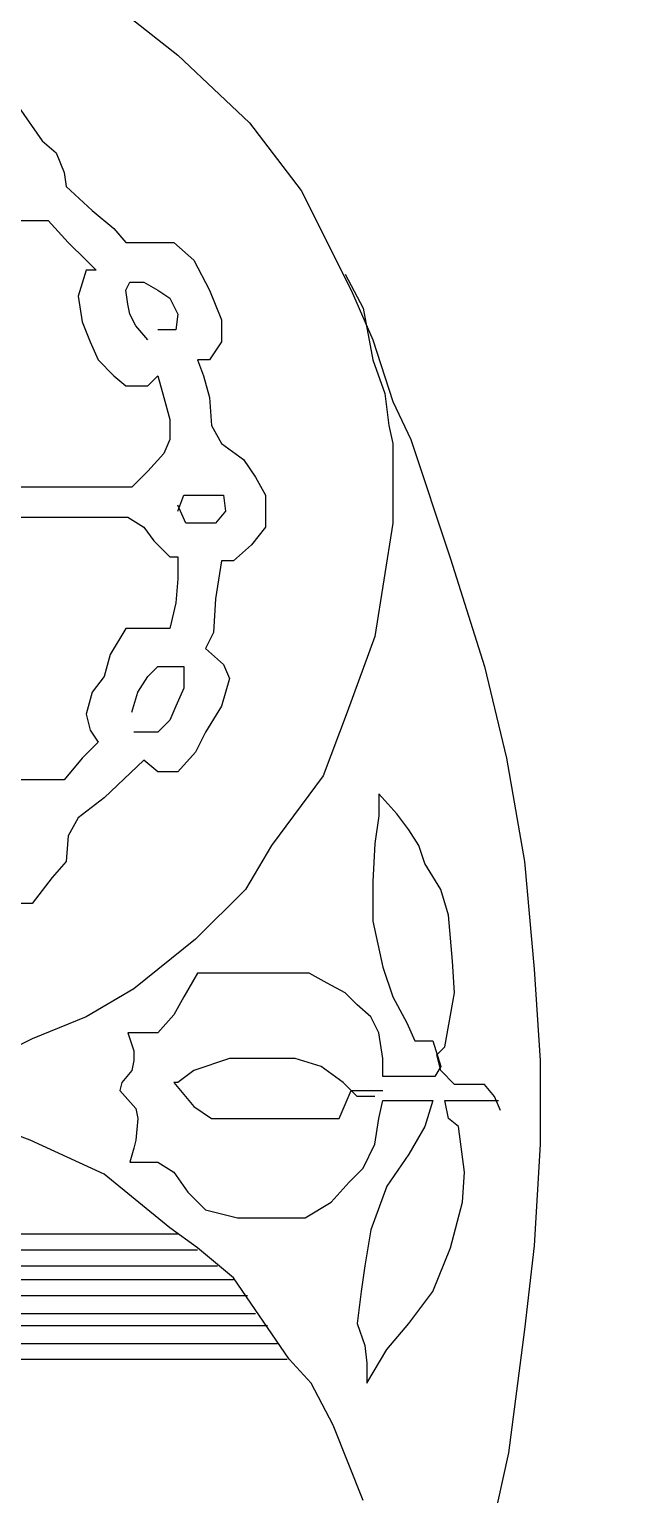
# Model space of a CAD drawing. Extents: x 731154 to 731744, y 4379381 to 4380408.
# Drawn here: x 731197.76 to 731200.74, y 4380240.15 to 4380247.51 of the extents above; entities that cross this region are included whole.
import ezdxf

# ---------------------------------------------------------------- set-up
doc = ezdxf.new("R2010")
doc.units = 0
doc.layers.get('0').update_dxf_attribs({"linetype": 'CONTINUOUS'})

msp = doc.modelspace()

# ---------------------------------------------------------------- linework, layer by layer
at = {"color": 0, "linetype": 'CONTINUOUS'}
for p, q in [((731198.21, 4380247.61), (731198.5, 4380247.38)), ((731198.21, 4380247.61), (731198.5, 4380247.38)), ((731198.5, 4380247.38), (731198.86, 4380247.04)), ((731198.5, 4380247.38), (731198.86, 4380247.04)), ((731197.7, 4380247.12), (731197.82, 4380246.95)), ((731197.7, 4380247.12), (731197.82, 4380246.95)), ((731198.86, 4380247.04), (731199.12, 4380246.7)), ((731198.86, 4380247.04), (731199.12, 4380246.7)), ((731197.82, 4380246.95), (731197.89, 4380246.89)), ((731197.82, 4380246.95), (731197.89, 4380246.89)), ((731197.89, 4380246.89), (731197.93, 4380246.79)), ((731197.89, 4380246.89), (731197.93, 4380246.79)), ((731197.93, 4380246.79), (731197.94, 4380246.72)), ((731197.93, 4380246.79), (731197.94, 4380246.72)), ((731197.94, 4380246.72), (731198.07, 4380246.6)), ((731197.94, 4380246.72), (731198.07, 4380246.6)), ((731199.12, 4380246.7), (731199.37, 4380246.2)), ((731199.12, 4380246.7), (731199.37, 4380246.2)), ((731198.07, 4380246.6), (731198.18, 4380246.51)), ((731198.07, 4380246.6), (731198.18, 4380246.51)), ((731197.68, 4380246.55), (731197.77, 4380246.55)), ((731197.68, 4380246.55), (731197.77, 4380246.55)), ((731197.77, 4380246.55), (731197.85, 4380246.55)), ((731197.77, 4380246.55), (731197.85, 4380246.55)), ((731197.85, 4380246.55), (731197.95, 4380246.44)), ((731197.85, 4380246.55), (731197.95, 4380246.44)), ((731198.18, 4380246.51), (731198.24, 4380246.44)), ((731198.18, 4380246.51), (731198.24, 4380246.44)), ((731197.95, 4380246.44), (731198.04, 4380246.35)), ((731197.95, 4380246.44), (731198.04, 4380246.35)), ((731198.24, 4380246.44), (731198.29, 4380246.44)), ((731198.24, 4380246.44), (731198.29, 4380246.44)), ((731198.29, 4380246.44), (731198.36, 4380246.44)), ((731198.29, 4380246.44), (731198.36, 4380246.44)), ((731198.36, 4380246.44), (731198.48, 4380246.44)), ((731198.36, 4380246.44), (731198.48, 4380246.44)), ((731198.48, 4380246.44), (731198.58, 4380246.35)), ((731198.48, 4380246.44), (731198.58, 4380246.35)), ((731198.04, 4380246.3), (731198, 4380246.17)), ((731198.04, 4380246.3), (731198, 4380246.17)), ((731198.04, 4380246.35), (731198.09, 4380246.3)), ((731198.04, 4380246.35), (731198.09, 4380246.3)), ((731198.09, 4380246.3), (731198.04, 4380246.3)), ((731198.09, 4380246.3), (731198.04, 4380246.3)), ((731198.58, 4380246.35), (731198.66, 4380246.2)), ((731198.58, 4380246.35), (731198.66, 4380246.2)), ((731198.24, 4380246.2), (731198.26, 4380246.24)), ((731198.24, 4380246.2), (731198.26, 4380246.24)), ((731198.26, 4380246.24), (731198.33, 4380246.24)), ((731198.26, 4380246.24), (731198.33, 4380246.24)), ((731198.33, 4380246.24), (731198.4, 4380246.2)), ((731198.33, 4380246.24), (731198.4, 4380246.2)), ((731199.34, 4380246.28), (731199.43, 4380246.11)), ((731199.34, 4380246.28), (731199.43, 4380246.11)), ((731198, 4380246.17), (731198.02, 4380246.04)), ((731198, 4380246.17), (731198.02, 4380246.04)), ((731198.25, 4380246.13), (731198.24, 4380246.2)), ((731198.25, 4380246.13), (731198.24, 4380246.2)), ((731198.4, 4380246.2), (731198.46, 4380246.16)), ((731198.4, 4380246.2), (731198.46, 4380246.16)), ((731198.46, 4380246.16), (731198.5, 4380246.08)), ((731198.46, 4380246.16), (731198.5, 4380246.08)), ((731198.66, 4380246.2), (731198.72, 4380246.05)), ((731198.66, 4380246.2), (731198.72, 4380246.05)), ((731199.37, 4380246.2), (731199.48, 4380245.95)), ((731199.37, 4380246.2), (731199.48, 4380245.95)), ((731198.26, 4380246.08), (731198.25, 4380246.13)), ((731198.26, 4380246.08), (731198.25, 4380246.13)), ((731198.29, 4380246.02), (731198.26, 4380246.08)), ((731198.29, 4380246.02), (731198.26, 4380246.08)), ((731198.5, 4380246.08), (731198.49, 4380246)), ((731198.5, 4380246.08), (731198.49, 4380246)), ((731199.43, 4380246.11), (731199.48, 4380245.85)), ((731199.43, 4380246.11), (731199.48, 4380245.85)), ((731198.02, 4380246.04), (731198.06, 4380245.94)), ((731198.02, 4380246.04), (731198.06, 4380245.94)), ((731198.35, 4380245.95), (731198.29, 4380246.02)), ((731198.35, 4380245.95), (731198.29, 4380246.02)), ((731198.72, 4380246.05), (731198.72, 4380245.94)), ((731198.72, 4380246.05), (731198.72, 4380245.94)), ((731198.06, 4380245.94), (731198.1, 4380245.85)), ((731198.06, 4380245.94), (731198.1, 4380245.85)), ((731198.46, 4380246), (731198.4, 4380246)), ((731198.46, 4380246), (731198.4, 4380246)), ((731198.49, 4380246), (731198.46, 4380246)), ((731198.49, 4380246), (731198.46, 4380246)), ((731198.72, 4380245.94), (731198.66, 4380245.85)), ((731198.72, 4380245.94), (731198.66, 4380245.85)), ((731199.48, 4380245.95), (731199.58, 4380245.64)), ((731199.48, 4380245.95), (731199.58, 4380245.64)), ((731198.1, 4380245.85), (731198.18, 4380245.77)), ((731198.1, 4380245.85), (731198.18, 4380245.77)), ((731198.66, 4380245.85), (731198.6, 4380245.85)), ((731198.6, 4380245.85), (731198.63, 4380245.77)), ((731198.66, 4380245.85), (731198.6, 4380245.85)), ((731198.6, 4380245.85), (731198.63, 4380245.77)), ((731199.48, 4380245.85), (731199.54, 4380245.68)), ((731199.48, 4380245.85), (731199.54, 4380245.68)), ((731198.18, 4380245.77), (731198.24, 4380245.72)), ((731198.18, 4380245.77), (731198.24, 4380245.72)), ((731198.24, 4380245.72), (731198.29, 4380245.72)), ((731198.24, 4380245.72), (731198.29, 4380245.72)), ((731198.29, 4380245.72), (731198.35, 4380245.72)), ((731198.29, 4380245.72), (731198.35, 4380245.72)), ((731198.35, 4380245.72), (731198.4, 4380245.77)), ((731198.35, 4380245.72), (731198.4, 4380245.77)), ((731198.4, 4380245.77), (731198.43, 4380245.66)), ((731198.4, 4380245.77), (731198.43, 4380245.66)), ((731198.63, 4380245.77), (731198.66, 4380245.66)), ((731198.63, 4380245.77), (731198.66, 4380245.66)), ((731198.43, 4380245.66), (731198.46, 4380245.55)), ((731198.43, 4380245.66), (731198.46, 4380245.55)), ((731198.66, 4380245.66), (731198.67, 4380245.52)), ((731198.66, 4380245.66), (731198.67, 4380245.52)), ((731199.54, 4380245.68), (731199.56, 4380245.52)), ((731199.54, 4380245.68), (731199.56, 4380245.52)), ((731199.58, 4380245.64), (731199.67, 4380245.45)), ((731199.58, 4380245.64), (731199.67, 4380245.45)), ((731198.46, 4380245.55), (731198.46, 4380245.45)), ((731198.46, 4380245.55), (731198.46, 4380245.45)), ((731198.67, 4380245.52), (731198.72, 4380245.43)), ((731198.67, 4380245.52), (731198.72, 4380245.43)), ((731199.56, 4380245.52), (731199.58, 4380245.43)), ((731199.56, 4380245.52), (731199.58, 4380245.43)), ((731198.46, 4380245.45), (731198.43, 4380245.38)), ((731198.46, 4380245.45), (731198.43, 4380245.38)), ((731198.72, 4380245.43), (731198.83, 4380245.35)), ((731198.72, 4380245.43), (731198.83, 4380245.35)), ((731199.58, 4380245.43), (731199.58, 4380245.03)), ((731199.58, 4380245.43), (731199.58, 4380245.03)), ((731199.67, 4380245.45), (731199.87, 4380244.85)), ((731199.67, 4380245.45), (731199.87, 4380244.85)), ((731198.43, 4380245.38), (731198.35, 4380245.29)), ((731198.43, 4380245.38), (731198.35, 4380245.29)), ((731198.83, 4380245.35), (731198.89, 4380245.26)), ((731198.83, 4380245.35), (731198.89, 4380245.26)), ((731198.35, 4380245.29), (731198.27, 4380245.21)), ((731198.35, 4380245.29), (731198.27, 4380245.21)), ((731197.79, 4380245.21), (731197.69, 4380245.21)), ((731197.79, 4380245.21), (731197.69, 4380245.21)), ((731197.96, 4380245.21), (731197.79, 4380245.21)), ((731197.96, 4380245.21), (731197.79, 4380245.21)), ((731198.13, 4380245.21), (731197.96, 4380245.21)), ((731198.13, 4380245.21), (731197.96, 4380245.21)), ((731198.27, 4380245.21), (731198.13, 4380245.21)), ((731198.27, 4380245.21), (731198.13, 4380245.21)), ((731198.89, 4380245.26), (731198.94, 4380245.17)), ((731198.89, 4380245.26), (731198.94, 4380245.17)), ((731198.5, 4380245.09), (731198.53, 4380245.17)), ((731198.5, 4380245.09), (731198.53, 4380245.17)), ((731198.54, 4380245.03), (731198.5, 4380245.12)), ((731198.54, 4380245.03), (731198.5, 4380245.12)), ((731198.53, 4380245.17), (731198.58, 4380245.17)), ((731198.53, 4380245.17), (731198.58, 4380245.17)), ((731198.58, 4380245.17), (731198.66, 4380245.17)), ((731198.58, 4380245.17), (731198.66, 4380245.17)), ((731198.66, 4380245.17), (731198.73, 4380245.17)), ((731198.66, 4380245.17), (731198.73, 4380245.17)), ((731198.73, 4380245.17), (731198.74, 4380245.09)), ((731198.73, 4380245.17), (731198.74, 4380245.09)), ((731198.94, 4380245.17), (731198.94, 4380245.01)), ((731198.94, 4380245.17), (731198.94, 4380245.01)), ((731197.69, 4380245.06), (731197.79, 4380245.06)), ((731197.69, 4380245.06), (731197.79, 4380245.06)), ((731197.79, 4380245.06), (731197.97, 4380245.06)), ((731197.79, 4380245.06), (731197.97, 4380245.06)), ((731197.97, 4380245.06), (731198.15, 4380245.06)), ((731197.97, 4380245.06), (731198.15, 4380245.06)), ((731198.15, 4380245.06), (731198.25, 4380245.06)), ((731198.15, 4380245.06), (731198.25, 4380245.06)), ((731198.25, 4380245.06), (731198.33, 4380245.01)), ((731198.25, 4380245.06), (731198.33, 4380245.01)), ((731198.74, 4380245.09), (731198.69, 4380245.03)), ((731198.74, 4380245.09), (731198.69, 4380245.03)), ((731198.33, 4380245.01), (731198.38, 4380244.94)), ((731198.33, 4380245.01), (731198.38, 4380244.94)), ((731198.58, 4380245.03), (731198.54, 4380245.03)), ((731198.58, 4380245.03), (731198.54, 4380245.03)), ((731198.64, 4380245.03), (731198.58, 4380245.03)), ((731198.64, 4380245.03), (731198.58, 4380245.03)), ((731198.69, 4380245.03), (731198.64, 4380245.03)), ((731198.69, 4380245.03), (731198.64, 4380245.03)), ((731198.94, 4380245.01), (731198.87, 4380244.92)), ((731198.94, 4380245.01), (731198.87, 4380244.92)), ((731199.58, 4380245.03), (731199.49, 4380244.46)), ((731199.58, 4380245.03), (731199.49, 4380244.46)), ((731198.38, 4380244.94), (731198.46, 4380244.86)), ((731198.38, 4380244.94), (731198.46, 4380244.86)), ((731198.87, 4380244.92), (731198.78, 4380244.84)), ((731198.87, 4380244.92), (731198.78, 4380244.84)), ((731198.46, 4380244.86), (731198.5, 4380244.86)), ((731198.46, 4380244.86), (731198.5, 4380244.86)), ((731198.5, 4380244.86), (731198.5, 4380244.75)), ((731198.5, 4380244.86), (731198.5, 4380244.75)), ((731198.72, 4380244.84), (731198.69, 4380244.65)), ((731198.72, 4380244.84), (731198.69, 4380244.65)), ((731198.78, 4380244.84), (731198.72, 4380244.84)), ((731198.78, 4380244.84), (731198.72, 4380244.84)), ((731199.87, 4380244.85), (731200.04, 4380244.31)), ((731199.87, 4380244.85), (731200.04, 4380244.31)), ((731198.5, 4380244.75), (731198.49, 4380244.63)), ((731198.5, 4380244.75), (731198.49, 4380244.63)), ((731198.49, 4380244.63), (731198.46, 4380244.5)), ((731198.49, 4380244.63), (731198.46, 4380244.5)), ((731198.69, 4380244.65), (731198.68, 4380244.48)), ((731198.69, 4380244.65), (731198.68, 4380244.48)), ((731198.24, 4380244.5), (731198.16, 4380244.37)), ((731198.24, 4380244.5), (731198.16, 4380244.37)), ((731198.33, 4380244.5), (731198.24, 4380244.5)), ((731198.33, 4380244.5), (731198.24, 4380244.5)), ((731198.4, 4380244.5), (731198.33, 4380244.5)), ((731198.4, 4380244.5), (731198.33, 4380244.5)), ((731198.46, 4380244.5), (731198.4, 4380244.5)), ((731198.46, 4380244.5), (731198.4, 4380244.5)), ((731198.68, 4380244.48), (731198.64, 4380244.4)), ((731198.68, 4380244.48), (731198.64, 4380244.4)), ((731199.49, 4380244.46), (731199.35, 4380244.08)), ((731199.49, 4380244.46), (731199.35, 4380244.08)), ((731198.64, 4380244.4), (731198.73, 4380244.32)), ((731198.64, 4380244.4), (731198.73, 4380244.32)), ((731198.16, 4380244.37), (731198.13, 4380244.26)), ((731198.16, 4380244.37), (731198.13, 4380244.26)), ((731198.73, 4380244.32), (731198.76, 4380244.25)), ((731198.73, 4380244.32), (731198.76, 4380244.25)), ((731198.13, 4380244.26), (731198.07, 4380244.18)), ((731198.13, 4380244.26), (731198.07, 4380244.18)), ((731198.3, 4380244.18), (731198.35, 4380244.26)), ((731198.3, 4380244.18), (731198.35, 4380244.26)), ((731198.35, 4380244.26), (731198.4, 4380244.31)), ((731198.35, 4380244.26), (731198.4, 4380244.31)), ((731198.4, 4380244.31), (731198.47, 4380244.31)), ((731198.4, 4380244.31), (731198.47, 4380244.31)), ((731198.47, 4380244.31), (731198.53, 4380244.31)), ((731198.47, 4380244.31), (731198.53, 4380244.31)), ((731198.53, 4380244.31), (731198.53, 4380244.2)), ((731198.53, 4380244.31), (731198.53, 4380244.2)), ((731198.76, 4380244.25), (731198.72, 4380244.11)), ((731198.76, 4380244.25), (731198.72, 4380244.11)), ((731200.04, 4380244.31), (731200.15, 4380243.85)), ((731200.04, 4380244.31), (731200.15, 4380243.85)), ((731198.07, 4380244.18), (731198.04, 4380244.07)), ((731198.07, 4380244.18), (731198.04, 4380244.07)), ((731198.27, 4380244.08), (731198.3, 4380244.18)), ((731198.27, 4380244.08), (731198.3, 4380244.18)), ((731198.53, 4380244.2), (731198.49, 4380244.11)), ((731198.53, 4380244.2), (731198.49, 4380244.11)), ((731198.49, 4380244.11), (731198.46, 4380244.04)), ((731198.49, 4380244.11), (731198.46, 4380244.04)), ((731198.72, 4380244.11), (731198.64, 4380243.98)), ((731198.72, 4380244.11), (731198.64, 4380243.98)), ((731198.04, 4380244.07), (731198.06, 4380243.99)), ((731198.04, 4380244.07), (731198.06, 4380243.99)), ((731198.46, 4380244.04), (731198.4, 4380243.98)), ((731198.46, 4380244.04), (731198.4, 4380243.98)), ((731199.35, 4380244.08), (731199.23, 4380243.76)), ((731199.35, 4380244.08), (731199.23, 4380243.76)), ((731198.06, 4380243.99), (731198.1, 4380243.93)), ((731198.06, 4380243.99), (731198.1, 4380243.93)), ((731198.3, 4380243.98), (731198.28, 4380243.98)), ((731198.3, 4380243.98), (731198.28, 4380243.98)), ((731198.35, 4380243.98), (731198.3, 4380243.98)), ((731198.35, 4380243.98), (731198.3, 4380243.98)), ((731198.4, 4380243.98), (731198.35, 4380243.98)), ((731198.4, 4380243.98), (731198.35, 4380243.98)), ((731198.64, 4380243.98), (731198.59, 4380243.88)), ((731198.64, 4380243.98), (731198.59, 4380243.88)), ((731198.1, 4380243.93), (731198.02, 4380243.85)), ((731198.1, 4380243.93), (731198.02, 4380243.85)), ((731198.59, 4380243.88), (731198.5, 4380243.78)), ((731198.59, 4380243.88), (731198.5, 4380243.78)), ((731198.02, 4380243.85), (731197.93, 4380243.74)), ((731198.02, 4380243.85), (731197.93, 4380243.74)), ((731198.33, 4380243.84), (731198.13, 4380243.65)), ((731198.33, 4380243.84), (731198.13, 4380243.65)), ((731198.4, 4380243.78), (731198.33, 4380243.84)), ((731198.4, 4380243.78), (731198.33, 4380243.84)), ((731200.15, 4380243.85), (731200.24, 4380243.33)), ((731200.15, 4380243.85), (731200.24, 4380243.33)), ((731197.85, 4380243.74), (731197.69, 4380243.74)), ((731197.85, 4380243.74), (731197.69, 4380243.74)), ((731197.93, 4380243.74), (731197.85, 4380243.74)), ((731197.93, 4380243.74), (731197.85, 4380243.74)), ((731198.43, 4380243.78), (731198.4, 4380243.78)), ((731198.43, 4380243.78), (731198.4, 4380243.78)), ((731198.5, 4380243.78), (731198.43, 4380243.78)), ((731198.5, 4380243.78), (731198.43, 4380243.78)), ((731199.23, 4380243.76), (731198.97, 4380243.41)), ((731199.23, 4380243.76), (731198.97, 4380243.41)), ((731198.13, 4380243.65), (731198, 4380243.55)), ((731198.13, 4380243.65), (731198, 4380243.55)), ((731199.6, 4380243.57), (731199.51, 4380243.67)), ((731199.51, 4380243.67), (731199.51, 4380243.56)), ((731199.6, 4380243.57), (731199.51, 4380243.67)), ((731199.51, 4380243.67), (731199.51, 4380243.56)), ((731198, 4380243.55), (731197.95, 4380243.46)), ((731198, 4380243.55), (731197.95, 4380243.46)), ((731199.51, 4380243.56), (731199.49, 4380243.42)), ((731199.51, 4380243.56), (731199.49, 4380243.42)), ((731199.66, 4380243.49), (731199.6, 4380243.57)), ((731199.66, 4380243.49), (731199.6, 4380243.57)), ((731197.95, 4380243.46), (731197.94, 4380243.33)), ((731197.95, 4380243.46), (731197.94, 4380243.33)), ((731199.71, 4380243.41), (731199.66, 4380243.49)), ((731199.71, 4380243.41), (731199.66, 4380243.49)), ((731198.97, 4380243.41), (731198.84, 4380243.19)), ((731198.97, 4380243.41), (731198.84, 4380243.19)), ((731199.49, 4380243.42), (731199.48, 4380243.23)), ((731199.49, 4380243.42), (731199.48, 4380243.23)), ((731199.74, 4380243.32), (731199.71, 4380243.41)), ((731199.74, 4380243.32), (731199.71, 4380243.41)), ((731197.94, 4380243.33), (731197.87, 4380243.25)), ((731197.94, 4380243.33), (731197.87, 4380243.25)), ((731199.82, 4380243.19), (731199.74, 4380243.32)), ((731199.82, 4380243.19), (731199.74, 4380243.32)), ((731200.24, 4380243.33), (731200.29, 4380242.79)), ((731200.24, 4380243.33), (731200.29, 4380242.79)), ((731197.87, 4380243.25), (731197.77, 4380243.12)), ((731197.87, 4380243.25), (731197.77, 4380243.12)), ((731199.48, 4380243.23), (731199.48, 4380243.03)), ((731199.48, 4380243.23), (731199.48, 4380243.03)), ((731198.84, 4380243.19), (731198.59, 4380242.94)), ((731198.84, 4380243.19), (731198.59, 4380242.94)), ((731199.86, 4380243.06), (731199.82, 4380243.19)), ((731199.86, 4380243.06), (731199.82, 4380243.19)), ((731197.77, 4380243.12), (731197.68, 4380243.12)), ((731197.77, 4380243.12), (731197.68, 4380243.12)), ((731199.88, 4380242.83), (731199.86, 4380243.06)), ((731199.88, 4380242.83), (731199.86, 4380243.06)), ((731199.48, 4380243.03), (731199.53, 4380242.8)), ((731199.48, 4380243.03), (731199.53, 4380242.8)), ((731198.59, 4380242.94), (731198.28, 4380242.69)), ((731198.59, 4380242.94), (731198.28, 4380242.69)), ((731198.6, 4380242.77), (731198.53, 4380242.65)), ((731198.6, 4380242.77), (731198.53, 4380242.65)), ((731198.68, 4380242.77), (731198.6, 4380242.77)), ((731198.68, 4380242.77), (731198.6, 4380242.77)), ((731198.8, 4380242.77), (731198.68, 4380242.77)), ((731198.8, 4380242.77), (731198.68, 4380242.77)), ((731198.96, 4380242.77), (731198.8, 4380242.77)), ((731198.96, 4380242.77), (731198.8, 4380242.77)), ((731199.16, 4380242.77), (731198.96, 4380242.77)), ((731199.16, 4380242.77), (731198.96, 4380242.77)), ((731199.25, 4380242.72), (731199.16, 4380242.77)), ((731199.25, 4380242.72), (731199.16, 4380242.77)), ((731199.53, 4380242.8), (731199.58, 4380242.65)), ((731199.53, 4380242.8), (731199.58, 4380242.65)), ((731199.89, 4380242.67), (731199.88, 4380242.83)), ((731199.89, 4380242.67), (731199.88, 4380242.83)), ((731200.29, 4380242.79), (731200.32, 4380242.33)), ((731200.29, 4380242.79), (731200.32, 4380242.33)), ((731199.34, 4380242.67), (731199.25, 4380242.72)), ((731199.34, 4380242.67), (731199.25, 4380242.72)), ((731198.28, 4380242.69), (731198.04, 4380242.55)), ((731198.28, 4380242.69), (731198.04, 4380242.55)), ((731198.53, 4380242.65), (731198.48, 4380242.56)), ((731198.53, 4380242.65), (731198.48, 4380242.56)), ((731199.4, 4380242.61), (731199.34, 4380242.67)), ((731199.4, 4380242.61), (731199.34, 4380242.67)), ((731199.58, 4380242.65), (731199.65, 4380242.52)), ((731199.58, 4380242.65), (731199.65, 4380242.52)), ((731199.84, 4380242.4), (731199.89, 4380242.67)), ((731199.84, 4380242.4), (731199.89, 4380242.67)), ((731198.04, 4380242.55), (731197.77, 4380242.44)), ((731198.04, 4380242.55), (731197.77, 4380242.44)), ((731198.48, 4380242.56), (731198.4, 4380242.47)), ((731198.48, 4380242.56), (731198.4, 4380242.47)), ((731199.47, 4380242.55), (731199.4, 4380242.61)), ((731199.47, 4380242.55), (731199.4, 4380242.61)), ((731199.51, 4380242.47), (731199.47, 4380242.55)), ((731199.51, 4380242.47), (731199.47, 4380242.55)), ((731199.65, 4380242.52), (731199.69, 4380242.43)), ((731199.65, 4380242.52), (731199.69, 4380242.43)), ((731197.77, 4380242.44), (731197.57, 4380242.34)), ((731197.77, 4380242.44), (731197.57, 4380242.34)), ((731198.3, 4380242.47), (731198.25, 4380242.47)), ((731198.25, 4380242.47), (731198.28, 4380242.38)), ((731198.3, 4380242.47), (731198.25, 4380242.47)), ((731198.25, 4380242.47), (731198.28, 4380242.38)), ((731198.35, 4380242.47), (731198.3, 4380242.47)), ((731198.35, 4380242.47), (731198.3, 4380242.47)), ((731198.4, 4380242.47), (731198.35, 4380242.47)), ((731198.4, 4380242.47), (731198.35, 4380242.47)), ((731199.53, 4380242.34), (731199.51, 4380242.47)), ((731199.53, 4380242.34), (731199.51, 4380242.47)), ((731199.69, 4380242.43), (731199.78, 4380242.43)), ((731199.69, 4380242.43), (731199.78, 4380242.43)), ((731199.78, 4380242.43), (731199.82, 4380242.3)), ((731199.78, 4380242.43), (731199.82, 4380242.3)), ((731199.8, 4380242.36), (731199.84, 4380242.4)), ((731199.8, 4380242.36), (731199.84, 4380242.4)), ((731198.28, 4380242.33), (731198.27, 4380242.28)), ((731198.28, 4380242.33), (731198.27, 4380242.28)), ((731198.28, 4380242.38), (731198.28, 4380242.33)), ((731198.28, 4380242.38), (731198.28, 4380242.33)), ((731198.76, 4380242.34), (731198.58, 4380242.28)), ((731198.76, 4380242.34), (731198.58, 4380242.28)), ((731198.86, 4380242.34), (731198.76, 4380242.34)), ((731198.86, 4380242.34), (731198.76, 4380242.34)), ((731198.94, 4380242.34), (731198.86, 4380242.34)), ((731198.94, 4380242.34), (731198.86, 4380242.34)), ((731199.09, 4380242.34), (731198.94, 4380242.34)), ((731199.09, 4380242.34), (731198.94, 4380242.34)), ((731199.22, 4380242.3), (731199.09, 4380242.34)), ((731199.22, 4380242.3), (731199.09, 4380242.34)), ((731199.53, 4380242.25), (731199.53, 4380242.34)), ((731199.53, 4380242.25), (731199.53, 4380242.34)), ((731199.82, 4380242.28), (731199.8, 4380242.36)), ((731199.82, 4380242.28), (731199.8, 4380242.36)), ((731200.32, 4380242.33), (731200.32, 4380241.91)), ((731200.32, 4380242.33), (731200.32, 4380241.91)), ((731198.27, 4380242.28), (731198.22, 4380242.22)), ((731198.27, 4380242.28), (731198.22, 4380242.22)), ((731198.58, 4380242.28), (731198.5, 4380242.22)), ((731198.58, 4380242.28), (731198.5, 4380242.22)), ((731199.33, 4380242.22), (731199.22, 4380242.3)), ((731199.33, 4380242.22), (731199.22, 4380242.3)), ((731199.57, 4380242.25), (731199.53, 4380242.25)), ((731199.57, 4380242.25), (731199.53, 4380242.25)), ((731199.64, 4380242.25), (731199.57, 4380242.25)), ((731199.64, 4380242.25), (731199.57, 4380242.25)), ((731199.73, 4380242.25), (731199.64, 4380242.25)), ((731199.73, 4380242.25), (731199.64, 4380242.25)), ((731199.79, 4380242.25), (731199.73, 4380242.25)), ((731199.79, 4380242.25), (731199.73, 4380242.25)), ((731199.82, 4380242.3), (731199.79, 4380242.25)), ((731199.82, 4380242.3), (731199.79, 4380242.25)), ((731199.89, 4380242.21), (731199.82, 4380242.28)), ((731199.89, 4380242.21), (731199.82, 4380242.28)), ((731198.22, 4380242.22), (731198.21, 4380242.18)), ((731198.22, 4380242.22), (731198.21, 4380242.18)), ((731198.21, 4380242.18), (731198.29, 4380242.09)), ((731198.21, 4380242.18), (731198.29, 4380242.09)), ((731198.5, 4380242.22), (731198.48, 4380242.22)), ((731198.48, 4380242.22), (731198.58, 4380242.1)), ((731198.5, 4380242.22), (731198.48, 4380242.22)), ((731198.48, 4380242.22), (731198.58, 4380242.1)), ((731199.31, 4380242.04), (731199.37, 4380242.18)), ((731199.31, 4380242.04), (731199.37, 4380242.18)), ((731199.4, 4380242.15), (731199.33, 4380242.22)), ((731199.4, 4380242.15), (731199.33, 4380242.22)), ((731199.37, 4380242.18), (731199.47, 4380242.18)), ((731199.37, 4380242.18), (731199.47, 4380242.18)), ((731199.47, 4380242.18), (731199.53, 4380242.18)), ((731199.47, 4380242.18), (731199.53, 4380242.18)), ((731199.97, 4380242.21), (731199.89, 4380242.21)), ((731199.97, 4380242.21), (731199.89, 4380242.21)), ((731200.04, 4380242.21), (731199.97, 4380242.21)), ((731200.04, 4380242.21), (731199.97, 4380242.21)), ((731200.09, 4380242.15), (731200.04, 4380242.21)), ((731200.09, 4380242.15), (731200.04, 4380242.21)), ((731199.49, 4380242.15), (731199.4, 4380242.15)), ((731199.49, 4380242.15), (731199.4, 4380242.15)), ((731199.51, 4380242.04), (731199.53, 4380242.13)), ((731199.51, 4380242.04), (731199.53, 4380242.13)), ((731199.53, 4380242.13), (731199.63, 4380242.13)), ((731199.53, 4380242.13), (731199.63, 4380242.13)), ((731199.63, 4380242.13), (731199.71, 4380242.13)), ((731199.63, 4380242.13), (731199.71, 4380242.13)), ((731199.71, 4380242.13), (731199.78, 4380242.13)), ((731199.71, 4380242.13), (731199.78, 4380242.13)), ((731199.78, 4380242.13), (731199.74, 4380242)), ((731199.78, 4380242.13), (731199.74, 4380242)), ((731199.86, 4380242.04), (731199.84, 4380242.13)), ((731199.84, 4380242.13), (731199.94, 4380242.13)), ((731199.86, 4380242.04), (731199.84, 4380242.13)), ((731199.84, 4380242.13), (731199.94, 4380242.13)), ((731199.94, 4380242.13), (731200.02, 4380242.13)), ((731199.94, 4380242.13), (731200.02, 4380242.13)), ((731200.02, 4380242.13), (731200.11, 4380242.13)), ((731200.02, 4380242.13), (731200.11, 4380242.13)), ((731200.12, 4380242.08), (731200.09, 4380242.15)), ((731200.12, 4380242.08), (731200.09, 4380242.15)), ((731197.76, 4380241.93), (731197.36, 4380242.08)), ((731197.76, 4380241.93), (731197.36, 4380242.08)), ((731198.29, 4380242.09), (731198.3, 4380242.04)), ((731198.29, 4380242.09), (731198.3, 4380242.04)), ((731198.3, 4380242.04), (731198.29, 4380241.93)), ((731198.3, 4380242.04), (731198.29, 4380241.93)), ((731198.58, 4380242.1), (731198.67, 4380242.04)), ((731198.58, 4380242.1), (731198.67, 4380242.04)), ((731198.67, 4380242.04), (731198.79, 4380242.04)), ((731198.67, 4380242.04), (731198.79, 4380242.04)), ((731198.79, 4380242.04), (731198.92, 4380242.04)), ((731198.79, 4380242.04), (731198.92, 4380242.04)), ((731198.92, 4380242.04), (731199.04, 4380242.04)), ((731198.92, 4380242.04), (731199.04, 4380242.04)), ((731199.04, 4380242.04), (731199.14, 4380242.04)), ((731199.04, 4380242.04), (731199.14, 4380242.04)), ((731199.14, 4380242.04), (731199.23, 4380242.04)), ((731199.14, 4380242.04), (731199.23, 4380242.04)), ((731199.23, 4380242.04), (731199.31, 4380242.04)), ((731199.23, 4380242.04), (731199.31, 4380242.04)), ((731199.49, 4380241.91), (731199.51, 4380242.04)), ((731199.49, 4380241.91), (731199.51, 4380242.04)), ((731199.91, 4380242), (731199.86, 4380242.04)), ((731199.91, 4380242), (731199.86, 4380242.04)), ((731199.74, 4380242), (731199.66, 4380241.86)), ((731199.74, 4380242), (731199.66, 4380241.86)), ((731199.94, 4380241.77), (731199.91, 4380242)), ((731199.94, 4380241.77), (731199.91, 4380242)), ((731198.13, 4380241.76), (731197.76, 4380241.93)), ((731198.13, 4380241.76), (731197.76, 4380241.93)), ((731198.28, 4380241.89), (731198.26, 4380241.82)), ((731198.28, 4380241.89), (731198.26, 4380241.82)), ((731198.29, 4380241.93), (731198.28, 4380241.89)), ((731198.29, 4380241.93), (731198.28, 4380241.89)), ((731199.43, 4380241.79), (731199.49, 4380241.91)), ((731199.43, 4380241.79), (731199.49, 4380241.91)), ((731200.32, 4380241.91), (731200.29, 4380241.4)), ((731200.32, 4380241.91), (731200.29, 4380241.4)), ((731198.26, 4380241.82), (731198.35, 4380241.82)), ((731198.26, 4380241.82), (731198.35, 4380241.82)), ((731198.35, 4380241.82), (731198.4, 4380241.82)), ((731198.35, 4380241.82), (731198.4, 4380241.82)), ((731198.4, 4380241.82), (731198.48, 4380241.77)), ((731198.4, 4380241.82), (731198.48, 4380241.77)), ((731199.66, 4380241.86), (731199.55, 4380241.7)), ((731199.66, 4380241.86), (731199.55, 4380241.7)), ((731198.46, 4380241.49), (731198.13, 4380241.76)), ((731198.46, 4380241.49), (731198.13, 4380241.76)), ((731198.48, 4380241.77), (731198.55, 4380241.67)), ((731198.48, 4380241.77), (731198.55, 4380241.67)), ((731199.36, 4380241.72), (731199.43, 4380241.79)), ((731199.36, 4380241.72), (731199.43, 4380241.79)), ((731199.93, 4380241.62), (731199.94, 4380241.77)), ((731199.93, 4380241.62), (731199.94, 4380241.77)), ((731198.55, 4380241.67), (731198.64, 4380241.58)), ((731198.55, 4380241.67), (731198.64, 4380241.58)), ((731199.27, 4380241.62), (731199.36, 4380241.72)), ((731199.27, 4380241.62), (731199.36, 4380241.72)), ((731199.55, 4380241.7), (731199.47, 4380241.48)), ((731199.55, 4380241.7), (731199.47, 4380241.48)), ((731199.14, 4380241.54), (731199.27, 4380241.62)), ((731199.14, 4380241.54), (731199.27, 4380241.62)), ((731199.87, 4380241.39), (731199.93, 4380241.62)), ((731199.87, 4380241.39), (731199.93, 4380241.62)), ((731198.64, 4380241.58), (731198.8, 4380241.54)), ((731198.64, 4380241.58), (731198.8, 4380241.54)), ((731198.8, 4380241.54), (731198.96, 4380241.54)), ((731198.8, 4380241.54), (731198.96, 4380241.54)), ((731198.96, 4380241.54), (731199.14, 4380241.54)), ((731198.96, 4380241.54), (731199.14, 4380241.54)), ((731197.49, 4380241.46), (731198.33, 4380241.46)), ((731197.49, 4380241.46), (731198.33, 4380241.46)), ((731198.33, 4380241.46), (731198.5, 4380241.46)), ((731198.33, 4380241.46), (731198.5, 4380241.46)), ((731198.6, 4380241.39), (731198.46, 4380241.49)), ((731198.6, 4380241.39), (731198.46, 4380241.49)), ((731199.47, 4380241.48), (731199.44, 4380241.3)), ((731199.47, 4380241.48), (731199.44, 4380241.3)), ((731197.53, 4380241.38), (731198.6, 4380241.38)), ((731197.53, 4380241.38), (731198.6, 4380241.38)), ((731198.78, 4380241.24), (731198.6, 4380241.39)), ((731198.78, 4380241.24), (731198.6, 4380241.39)), ((731199.78, 4380241.17), (731199.87, 4380241.39)), ((731199.78, 4380241.17), (731199.87, 4380241.39)), ((731200.29, 4380241.4), (731200.24, 4380240.98)), ((731200.29, 4380241.4), (731200.24, 4380240.98)), ((731197.53, 4380241.3), (731198.7, 4380241.3)), ((731197.53, 4380241.3), (731198.7, 4380241.3)), ((731199.44, 4380241.3), (731199.42, 4380241.17)), ((731199.44, 4380241.3), (731199.42, 4380241.17)), ((731197.53, 4380241.23), (731198.78, 4380241.23)), ((731197.53, 4380241.23), (731198.78, 4380241.23)), ((731199.06, 4380240.83), (731198.78, 4380241.24)), ((731199.06, 4380240.83), (731198.78, 4380241.24)), ((731197.53, 4380241.15), (731198.85, 4380241.15)), ((731197.53, 4380241.15), (731198.85, 4380241.15)), ((731199.42, 4380241.17), (731199.4, 4380241.01)), ((731199.42, 4380241.17), (731199.4, 4380241.01)), ((731199.66, 4380241.01), (731199.78, 4380241.17)), ((731199.66, 4380241.01), (731199.78, 4380241.17)), ((731197.53, 4380241.06), (731198.89, 4380241.06)), ((731197.53, 4380241.06), (731198.89, 4380241.06)), ((731197.53, 4380241), (731198.95, 4380241)), ((731197.53, 4380241), (731198.95, 4380241)), ((731199.4, 4380241.01), (731199.44, 4380240.9)), ((731199.4, 4380241.01), (731199.44, 4380240.9)), ((731199.55, 4380240.88), (731199.66, 4380241.01)), ((731199.55, 4380240.88), (731199.66, 4380241.01)), ((731200.24, 4380240.98), (731200.16, 4380240.36)), ((731200.24, 4380240.98), (731200.16, 4380240.36)), ((731197.53, 4380240.91), (731199, 4380240.91)), ((731197.53, 4380240.91), (731199, 4380240.91)), ((731199.44, 4380240.9), (731199.45, 4380240.81)), ((731199.44, 4380240.9), (731199.45, 4380240.81)), ((731199.45, 4380240.71), (731199.55, 4380240.88)), ((731199.45, 4380240.71), (731199.55, 4380240.88)), ((731197.53, 4380240.83), (731199.05, 4380240.83)), ((731197.53, 4380240.83), (731199.05, 4380240.83)), ((731199.17, 4380240.71), (731199.06, 4380240.83)), ((731199.17, 4380240.71), (731199.06, 4380240.83)), ((731199.45, 4380240.81), (731199.45, 4380240.71)), ((731199.45, 4380240.81), (731199.45, 4380240.71)), ((731199.28, 4380240.5), (731199.17, 4380240.71)), ((731199.28, 4380240.5), (731199.17, 4380240.71)), ((731199.43, 4380240.12), (731199.28, 4380240.5)), ((731199.43, 4380240.12), (731199.28, 4380240.5)), ((731200.16, 4380240.36), (731200.04, 4380239.82)), ((731200.16, 4380240.36), (731200.04, 4380239.82))]:
    msp.add_line(p, q, dxfattribs=at)

# ---------------------------------------------------------------- meshes
mesh = msp.add_polyface(dxfattribs=at)
corners = [(731154.5, 4379381), (731154.5, 4379381), (731154.5, 4379571.9618), (731462.5, 4379381), (731154.5, 4379746.4935), (731744, 4379381), (731154.5, 4380407.5), (731744, 4380042.0065), (731744, 4380407.5)]
mesh.append_faces([[corners[k] for k in face] for face in [(0, 1, 3, 2), (2, 3, 5, 4), (4, 5, 7, 6), (6, 7, 8, 8)]], dxfattribs={"vtx0": -1, "vtx2": -1, "color": 0})
mesh = msp.add_polyface(dxfattribs=at)
corners = [(731164.5, 4380221), (731164.5, 4380221), (731164.5, 4380395.2713), (731445.58, 4380221), (731164.5, 4380401.5), (731445.58, 4380227.2287), (731445.58, 4380401.5)]
mesh.append_faces([[corners[k] for k in face] for face in [(0, 1, 3, 2), (2, 3, 5, 4), (4, 5, 6, 6)]], dxfattribs={"vtx0": -1, "vtx2": -1, "color": 0})

doc.saveas('drawing.dxf')
